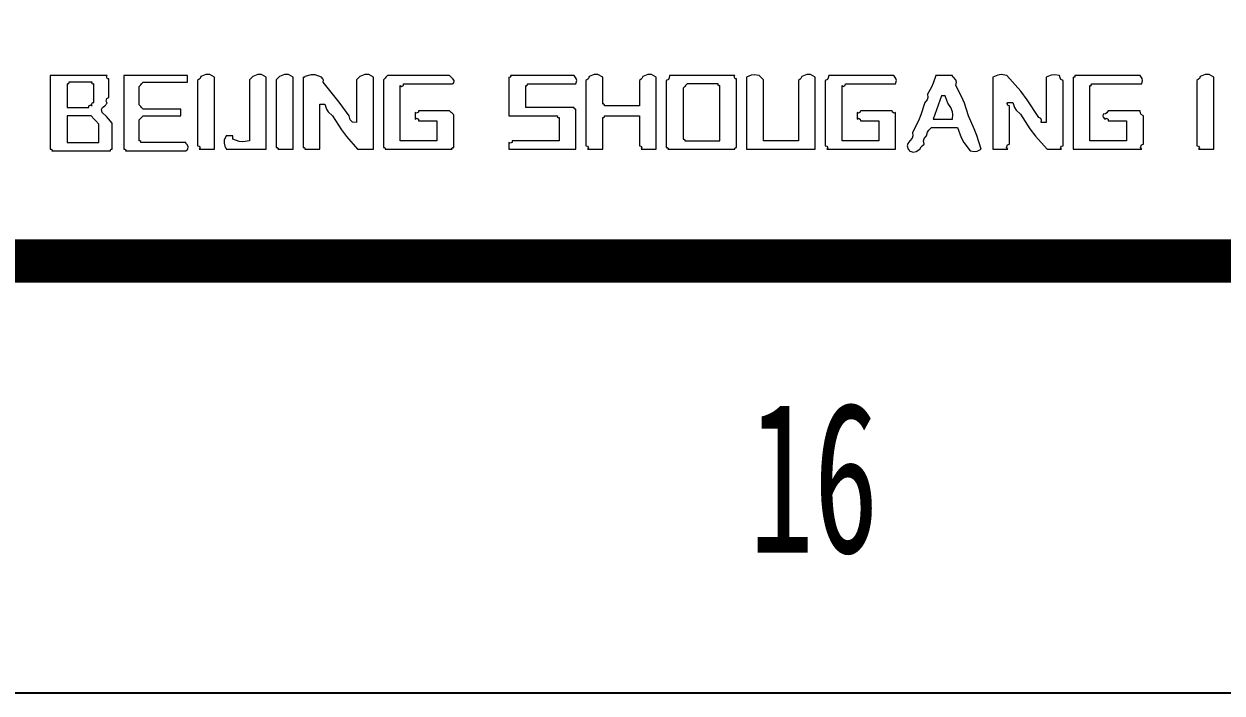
# Model space of a CAD drawing. Header units: millimetres. Extents: x -705761 to 1364679, y -410401 to 446404.
# Drawn here: x -487868 to -485095, y -64146 to -62597 of the extents above; entities that cross this region are included whole.
import ezdxf
from ezdxf.enums import TextEntityAlignment as Align

# ---------------------------------------------------------------- set-up
doc = ezdxf.new("R2010")
doc.units = ezdxf.units.MM
doc.layers.add('TK', color=7, linetype='Continuous')
doc.layers.add('模板-签名-公用', color=3, linetype='Continuous')
doc.layers.add('图框', color=7, linetype='Continuous', lineweight=13)
doc.styles.get("Standard").update_dxf_attribs({"font": 'arial.ttf'})
doc.styles.add('Style-仿宋_GB2312', font='')
doc.styles.add('宋体', font='', dxfattribs={"width": 0.7, "height": 2.5})
doc.styles.add('宋体_1', font='', dxfattribs={"width": 0.7, "height": 2.386364})
doc.styles.get('Style-仿宋_GB2312').set_extended_font_data('仿宋_GB2312')
doc.styles.get('宋体').set_extended_font_data('SimSun')
doc.styles.get('宋体_1').set_extended_font_data('SimSun')

# ---------------------------------------------------------------- blocks, each defined once
blk = doc.blocks.new('BSIET_通用图框_A2+0.5_1')
at = {"layer": '图框', "color": 7, "lineweight": 25}
blk.add_line((-10, 10), (-370, 10), dxfattribs=at)
at = {"layer": '图框', "color": 7, "lineweight": 25, "flags": 128}
blk.add_lwpolyline([(0, 0), (-891, 0), (-891, 420), (0, 420), (0, 0)], close=True, dxfattribs=at)
at = {"layer": '图框', "const_width": 1}
blk.add_lwpolyline([(-866, 410), (-10, 410), (-10, 10), (-866, 10)], close=True, dxfattribs=at)
at = {"layer": 'TK', "lineweight": 25, "style": '宋体', "width": 0.7, "flags": 3}
for tag, p in [('LZHQ_N会签10_T6_H6', (-878.235, 93.875)), ('LZHQ_N会签9_T6_H6', (-878.357, 85.875)), ('LZHQ_N会签8_T6_H6', (-878.235, 77.875)), ('LZHQ_N会签7_T6_H6', (-878.357, 69.875)), ('LZHQ_N会签6_T6_H6', (-878.253, 61.875)), ('LZHQ_N会签5_T6_H6', (-878.253, 53.875)), ('LZHQ_N会签4_T6_H6', (-878.253, 45.875)), ('LZHQ_N会签3_T6_H6', (-878.253, 37.875)), ('LZHQ_N会签2_T6_H6', (-878.253, 29.875)), ('LZHQ_N会签1_T6_H6', (-878.253, 21.875))]:
    blk.add_attdef(tag, text='', height=2.5, dxfattribs=at).set_placement(p, align=Align.MIDDLE)
at = {"layer": '图框', "color": 7, "lineweight": 25, "style": 'Style-仿宋_GB2312', "width": 0.628572}
blk.add_text('16', height=3.5, dxfattribs=at).set_placement((-123.502, 4.998), align=Align.MIDDLE_CENTER)
at = {"layer": '模板-签名-公用', "lineweight": 25, "style": '宋体', "width": 0.7}
blk.add_attdef('LZTQINS', text='', height=2, dxfattribs=at).set_placement((-10, 10), align=Align.MIDDLE)
at = {"layer": '模板-签名-公用', "lineweight": 25, "style": '宋体', "width": 0.7, "flags": 3}
blk.add_attdef('LZFRAME', (-45.909, 7.064), '', height=3, dxfattribs=at)
blk = doc.blocks.new('BSIET_通用_A2(2024)_1')
at = {"color": 7, "linetype": 'Continuous', "lineweight": 0}
for p, q in [((-130.642, 4.292), (-131.169, 4.292)), ((-131.169, 4.292), (-131.169, 3.61)), ((-130.379, 4.292), (-130.642, 4.292)), ((-129.852, 4.292), (-130.379, 4.292)), ((-129.87, 4.263), (-129.852, 4.292)), ((-129.848, 4.218), (-129.87, 4.263)), ((-129.813, 4.215), (-129.848, 4.218)), ((-129.813, 4.044), (-129.813, 4.215)), ((-128.876, 4.292), (-129.464, 4.292)), ((-129.464, 4.292), (-129.464, 3.61)), ((-128.581, 4.292), (-128.876, 4.292)), ((-127.993, 4.292), (-128.581, 4.292)), ((-127.993, 4.23), (-127.993, 4.292)), ((-127.993, 4.199), (-127.993, 4.23)), ((-127.993, 4.137), (-127.993, 4.199)), ((-127.721, 4.206), (-127.76, 4.176)), ((-127.76, 4.176), (-127.76, 3.572)), ((-127.704, 4.228), (-127.721, 4.206)), ((-127.683, 4.273), (-127.704, 4.228)), ((-127.568, 4.32), (-127.683, 4.273)), ((-127.481, 4.315), (-127.568, 4.32)), ((-127.373, 4.253), (-127.481, 4.315)), ((-127.373, 3.587), (-127.373, 4.253)), ((-126.529, 4.226), (-126.56, 4.195)), ((-126.56, 4.195), (-126.56, 3.63)), ((-126.513, 4.242), (-126.529, 4.226)), ((-126.482, 4.273), (-126.513, 4.242)), ((-126.367, 4.32), (-126.482, 4.273)), ((-126.28, 4.315), (-126.367, 4.32)), ((-126.172, 4.253), (-126.28, 4.315)), ((-126.172, 3.587), (-126.172, 4.253)), ((-125.909, 4.226), (-125.94, 4.195)), ((-125.94, 4.195), (-125.94, 3.568)), ((-125.893, 4.242), (-125.909, 4.226)), ((-125.862, 4.273), (-125.893, 4.242)), ((-125.747, 4.32), (-125.862, 4.273)), ((-125.66, 4.315), (-125.747, 4.32)), ((-125.552, 4.253), (-125.66, 4.315)), ((-125.552, 3.587), (-125.552, 4.253)), ((-125.303, 4.251), (-125.32, 4.253)), ((-125.32, 4.253), (-125.32, 3.603)), ((-125.289, 4.258), (-125.303, 4.251)), ((-125.281, 4.273), (-125.289, 4.258)), ((-125.131, 4.312), (-125.281, 4.273)), ((-125.039, 4.307), (-125.131, 4.312)), ((-124.894, 4.253), (-125.039, 4.307)), ((-124.86, 4.218), (-124.894, 4.253)), ((-124.849, 4.186), (-124.86, 4.218)), ((-124.855, 4.137), (-124.849, 4.186)), ((-124.05, 4.226), (-124.081, 4.195)), ((-124.081, 4.195), (-124.081, 3.8)), ((-124.034, 4.242), (-124.05, 4.226)), ((-124.003, 4.273), (-124.034, 4.242)), ((-123.888, 4.32), (-124.003, 4.273)), ((-123.801, 4.315), (-123.888, 4.32)), ((-123.693, 4.253), (-123.801, 4.315)), ((-123.693, 3.587), (-123.693, 4.253)), ((-123.422, 4.234), (-123.461, 4.195)), ((-123.461, 4.195), (-123.461, 3.568)), ((-123.403, 4.253), (-123.422, 4.234)), ((-123.364, 4.292), (-123.403, 4.253)), ((-122.79, 4.292), (-123.364, 4.292)), ((-122.504, 4.292), (-122.79, 4.292)), ((-121.93, 4.292), (-122.504, 4.292)), ((-121.9, 4.261), (-121.93, 4.292)), ((-121.884, 4.246), (-121.9, 4.261)), ((-121.853, 4.215), (-121.884, 4.246)), ((-121.826, 4.176), (-121.853, 4.215)), ((-121.834, 4.126), (-121.826, 4.176)), ((-120.534, 4.25), (-120.556, 4.253)), ((-120.556, 4.253), (-120.556, 3.897)), ((-120.513, 4.271), (-120.534, 4.25)), ((-119.928, 4.292), (-120.517, 4.292)), ((-120.517, 4.292), (-120.513, 4.271)), ((-119.634, 4.292), (-119.928, 4.292)), ((-119.045, 4.292), (-119.634, 4.292)), ((-118.999, 4.228), (-119.045, 4.292)), ((-119.006, 4.098), (-118.988, 4.175)), ((-118.988, 4.175), (-118.999, 4.228)), ((-118.734, 4.206), (-118.774, 4.176)), ((-118.774, 4.176), (-118.774, 3.572)), ((-118.717, 4.228), (-118.734, 4.206)), ((-118.696, 4.273), (-118.717, 4.228)), ((-118.582, 4.32), (-118.696, 4.273)), ((-118.495, 4.315), (-118.582, 4.32)), ((-118.386, 4.253), (-118.495, 4.315)), ((-118.386, 4.006), (-118.386, 4.253)), ((-117.495, 4.206), (-117.534, 4.176)), ((-117.534, 4.176), (-117.534, 3.944)), ((-117.478, 4.228), (-117.495, 4.206)), ((-117.457, 4.273), (-117.478, 4.228)), ((-117.342, 4.32), (-117.457, 4.273)), ((-117.255, 4.315), (-117.342, 4.32)), ((-117.147, 4.253), (-117.255, 4.315)), ((-117.147, 3.587), (-117.147, 4.253)), ((-116.867, 4.205), (-116.914, 4.176)), ((-116.914, 4.176), (-116.914, 3.556)), ((-116.845, 4.237), (-116.867, 4.205)), ((-116.837, 4.292), (-116.845, 4.237)), ((-116.233, 4.292), (-116.837, 4.292)), ((-115.931, 4.292), (-116.233, 4.292)), ((-115.326, 4.292), (-115.931, 4.292)), ((-115.344, 4.263), (-115.326, 4.292)), ((-115.322, 4.218), (-115.344, 4.263)), ((-115.287, 4.215), (-115.322, 4.218)), ((-115.287, 3.579), (-115.287, 4.215)), ((-114.949, 4.303), (-115.055, 4.253)), ((-115.055, 4.253), (-115.055, 3.587)), ((-114.88, 4.312), (-114.949, 4.303)), ((-114.765, 4.292), (-114.88, 4.312)), ((-114.726, 4.253), (-114.765, 4.292)), ((-114.707, 4.234), (-114.726, 4.253)), ((-114.668, 4.195), (-114.707, 4.234)), ((-114.668, 3.63), (-114.668, 4.195)), ((-113.815, 4.206), (-113.855, 4.176)), ((-113.855, 4.176), (-113.855, 3.618)), ((-113.798, 4.228), (-113.815, 4.206)), ((-113.777, 4.273), (-113.798, 4.228)), ((-113.662, 4.32), (-113.777, 4.273)), ((-113.575, 4.315), (-113.662, 4.32)), ((-113.467, 4.253), (-113.575, 4.315)), ((-113.467, 3.587), (-113.467, 4.253)), ((-113.187, 4.205), (-113.235, 4.176)), ((-113.235, 4.176), (-113.235, 3.572)), ((-113.166, 4.237), (-113.187, 4.205)), ((-113.157, 4.292), (-113.166, 4.237)), ((-112.553, 4.292), (-113.157, 4.292)), ((-112.251, 4.292), (-112.553, 4.292)), ((-111.647, 4.292), (-112.251, 4.292)), ((-111.6, 4.228), (-111.647, 4.292)), ((-111.608, 4.098), (-111.59, 4.175)), ((-111.59, 4.175), (-111.6, 4.228)), ((-110.678, 4.292), (-110.738, 4.115)), ((-110.523, 4.292), (-110.678, 4.292)), ((-110.446, 4.292), (-110.523, 4.292)), ((-110.291, 4.292), (-110.446, 4.292)), ((-110.293, 4.275), (-110.291, 4.292)), ((-110.286, 4.262), (-110.293, 4.275)), ((-110.271, 4.253), (-110.286, 4.262)), ((-110.218, 4.193), (-110.271, 4.253)), ((-110.202, 4.14), (-110.218, 4.193)), ((-109.239, 4.305), (-109.361, 4.253)), ((-109.361, 4.253), (-109.361, 3.587)), ((-109.163, 4.314), (-109.239, 4.305)), ((-109.032, 4.292), (-109.163, 4.314)), ((-108.71, 3.928), (-109.032, 4.292)), ((-108.007, 4.304), (-108.122, 4.253)), ((-108.122, 4.253), (-108.122, 3.835)), ((-107.935, 4.312), (-108.007, 4.304)), ((-107.812, 4.292), (-107.935, 4.312)), ((-107.803, 4.237), (-107.812, 4.292)), ((-107.782, 4.205), (-107.803, 4.237)), ((-107.734, 4.176), (-107.782, 4.205)), ((-107.734, 3.572), (-107.734, 4.176)), ((-107.48, 4.25), (-107.502, 4.253)), ((-107.502, 4.253), (-107.502, 3.587)), ((-107.459, 4.271), (-107.48, 4.25)), ((-106.859, 4.292), (-107.463, 4.292)), ((-107.463, 4.292), (-107.459, 4.271)), ((-106.557, 4.292), (-106.859, 4.292)), ((-105.952, 4.292), (-106.557, 4.292)), ((-105.906, 4.228), (-105.952, 4.292)), ((-105.914, 4.098), (-105.896, 4.175)), ((-105.896, 4.175), (-105.906, 4.228)), ((-104.596, 4.206), (-104.636, 4.176)), ((-104.636, 4.176), (-104.636, 3.572)), ((-104.579, 4.228), (-104.596, 4.206)), ((-104.558, 4.273), (-104.579, 4.228)), ((-104.443, 4.32), (-104.558, 4.273)), ((-104.356, 4.315), (-104.443, 4.32)), ((-104.248, 4.253), (-104.356, 4.315)), ((-104.248, 3.587), (-104.248, 4.253)), ((-130.76, 4.095), (-130.782, 4.098)), ((-130.782, 4.098), (-130.782, 3.882)), ((-130.782, 3.882), (-130.782, 3.773)), ((-130.739, 4.116), (-130.76, 4.095)), ((-130.526, 4.137), (-130.743, 4.137)), ((-130.743, 4.137), (-130.739, 4.116)), ((-130.418, 4.137), (-130.526, 4.137)), ((-130.2, 4.137), (-130.418, 4.137)), ((-130.204, 4.116), (-130.2, 4.137)), ((-130.183, 4.095), (-130.204, 4.116)), ((-130.162, 4.098), (-130.183, 4.095)), ((-130.162, 3.928), (-130.162, 4.098)), ((-130.162, 3.843), (-130.162, 3.928)), ((-129.813, 3.959), (-129.813, 4.044)), ((-129.813, 3.789), (-129.813, 3.959)), ((-129.116, 4.04), (-129.077, 4.079)), ((-129.116, 3.87), (-129.116, 4.04)), ((-129.077, 4.079), (-129.058, 4.098)), ((-129.058, 4.098), (-129.019, 4.137)), ((-129.019, 4.137), (-128.609, 4.137)), ((-128.609, 4.137), (-128.403, 4.137)), ((-128.403, 4.137), (-127.993, 4.137)), ((-124.606, 3.835), (-124.855, 4.137)), ((-123.073, 3.549), (-123.073, 4.06)), ((-123.073, 4.06), (-123.044, 4.042)), ((-123.044, 4.042), (-122.999, 4.064)), ((-122.999, 4.064), (-122.996, 4.098)), ((-122.996, 4.098), (-122.547, 4.098)), ((-122.547, 4.098), (-122.322, 4.098)), ((-122.322, 4.098), (-121.872, 4.098)), ((-121.872, 4.098), (-121.834, 4.126)), ((-120.556, 3.897), (-120.556, 3.719)), ((-120.168, 3.858), (-120.168, 4.06)), ((-120.168, 4.06), (-120.147, 4.056)), ((-120.147, 4.056), (-120.126, 4.077)), ((-120.126, 4.077), (-120.129, 4.098)), ((-120.129, 4.098), (-119.68, 4.098)), ((-119.68, 4.098), (-119.456, 4.098)), ((-119.456, 4.098), (-119.006, 4.098)), ((-118.386, 3.882), (-118.386, 4.006)), ((-118.386, 3.634), (-118.386, 3.882)), ((-117.534, 3.944), (-117.534, 3.827)), ((-116.489, 4.04), (-116.527, 4.002)), ((-116.527, 4.002), (-116.527, 3.529)), ((-116.469, 4.06), (-116.489, 4.04)), ((-116.43, 4.098), (-116.469, 4.06)), ((-116.144, 4.098), (-116.43, 4.098)), ((-116.001, 4.098), (-116.144, 4.098)), ((-115.714, 4.098), (-116.001, 4.098)), ((-115.717, 4.077), (-115.714, 4.098)), ((-115.696, 4.056), (-115.717, 4.077)), ((-115.675, 4.06), (-115.696, 4.056)), ((-115.675, 3.549), (-115.675, 4.06)), ((-112.847, 3.549), (-112.847, 4.06)), ((-112.847, 4.06), (-112.818, 4.042)), ((-112.818, 4.042), (-112.774, 4.064)), ((-112.774, 4.064), (-112.77, 4.098)), ((-112.77, 4.098), (-112.305, 4.098)), ((-112.305, 4.098), (-112.073, 4.098)), ((-112.073, 4.098), (-111.608, 4.098)), ((-110.777, 4.027), (-110.872, 3.866)), ((-110.738, 4.115), (-110.777, 4.027)), ((-110.213, 4.06), (-110.202, 4.14)), ((-110.073, 3.792), (-110.213, 4.06)), ((-108.561, 3.732), (-108.71, 3.928)), ((-107.115, 3.549), (-107.115, 4.06)), ((-107.115, 4.06), (-107.093, 4.056)), ((-107.093, 4.056), (-107.072, 4.077)), ((-107.072, 4.077), (-107.076, 4.098)), ((-107.076, 4.098), (-106.611, 4.098)), ((-106.611, 4.098), (-106.379, 4.098)), ((-106.379, 4.098), (-105.914, 4.098)), ((-131.169, 3.61), (-131.169, 3.27)), ((-130.782, 3.773), (-130.782, 3.556)), ((-130.274, 3.591), (-130.23, 3.613)), ((-130.23, 3.613), (-130.2, 3.595)), ((-130.218, 3.625), (-130.196, 3.669)), ((-130.2, 3.595), (-130.218, 3.625)), ((-130.196, 3.669), (-130.162, 3.673)), ((-130.162, 3.673), (-130.162, 3.843)), ((-129.91, 3.595), (-129.887, 3.618)), ((-129.887, 3.618), (-129.875, 3.63)), ((-129.878, 3.703), (-129.862, 3.76)), ((-129.852, 3.653), (-129.878, 3.703)), ((-129.875, 3.63), (-129.852, 3.653)), ((-129.862, 3.76), (-129.813, 3.789)), ((-129.464, 3.61), (-129.464, 3.27)), ((-129.116, 3.785), (-129.116, 3.87)), ((-129.116, 3.614), (-129.116, 3.785)), ((-129.077, 3.576), (-129.116, 3.614)), ((-126.56, 3.63), (-126.56, 3.347)), ((-124.933, 3.215), (-124.933, 3.634)), ((-124.933, 3.634), (-124.886, 3.634)), ((-124.886, 3.634), (-124.863, 3.634)), ((-124.863, 3.634), (-124.817, 3.634)), ((-124.817, 3.634), (-124.774, 3.512)), ((-124.485, 3.679), (-124.606, 3.835)), ((-124.255, 3.362), (-124.485, 3.679)), ((-124.081, 3.8), (-124.081, 3.603)), ((-120.556, 3.719), (-120.556, 3.362)), ((-120.168, 3.758), (-120.168, 3.858)), ((-120.168, 3.556), (-120.168, 3.758)), ((-118.365, 3.637), (-118.386, 3.634)), ((-118.344, 3.617), (-118.365, 3.637)), ((-118.348, 3.595), (-118.344, 3.617)), ((-117.534, 3.827), (-117.534, 3.595)), ((-114.668, 3.347), (-114.668, 3.63)), ((-113.855, 3.618), (-113.855, 3.339)), ((-110.93, 3.673), (-111.021, 3.384)), ((-110.877, 3.733), (-110.93, 3.673)), ((-110.861, 3.786), (-110.877, 3.733)), ((-110.872, 3.866), (-110.861, 3.786)), ((-110.62, 3.61), (-110.659, 3.502)), ((-110.543, 3.827), (-110.62, 3.61)), ((-110.512, 3.827), (-110.543, 3.827)), ((-110.496, 3.827), (-110.512, 3.827)), ((-110.465, 3.827), (-110.496, 3.827)), ((-110.424, 3.713), (-110.465, 3.827)), ((-110.396, 3.657), (-110.424, 3.713)), ((-110.329, 3.556), (-110.396, 3.657)), ((-110.014, 3.651), (-110.073, 3.792)), ((-109.923, 3.362), (-110.014, 3.651)), ((-109.03, 3.643), (-109.013, 3.673)), ((-109.008, 3.598), (-109.03, 3.643)), ((-109.013, 3.673), (-108.966, 3.673)), ((-108.966, 3.673), (-108.943, 3.673)), ((-108.943, 3.673), (-108.897, 3.673)), ((-108.897, 3.673), (-108.854, 3.55)), ((-108.296, 3.324), (-108.561, 3.732)), ((-108.122, 3.835), (-108.122, 3.626)), ((-108.122, 3.626), (-108.122, 3.207)), ((-130.782, 3.556), (-130.58, 3.556)), ((-130.557, 3.362), (-130.782, 3.362)), ((-130.782, 3.362), (-130.782, 3.115)), ((-130.58, 3.556), (-130.479, 3.556)), ((-130.445, 3.362), (-130.557, 3.362)), ((-130.479, 3.556), (-130.278, 3.556)), ((-130.22, 3.362), (-130.445, 3.362)), ((-130.278, 3.556), (-130.274, 3.591)), ((-130.151, 3.285), (-130.22, 3.362)), ((-129.984, 3.504), (-129.964, 3.557)), ((-129.968, 3.44), (-129.984, 3.504)), ((-129.871, 3.344), (-129.968, 3.44)), ((-129.964, 3.557), (-129.91, 3.595)), ((-129.824, 3.293), (-129.871, 3.344)), ((-129.058, 3.556), (-129.077, 3.576)), ((-129.019, 3.517), (-129.058, 3.556)), ((-129.058, 3.324), (-129.019, 3.362)), ((-128.67, 3.517), (-129.019, 3.517)), ((-129.019, 3.362), (-128.67, 3.362)), ((-128.496, 3.517), (-128.67, 3.517)), ((-128.67, 3.362), (-128.496, 3.362)), ((-128.148, 3.517), (-128.496, 3.517)), ((-128.496, 3.362), (-128.148, 3.362)), ((-128.148, 3.455), (-128.148, 3.517)), ((-128.148, 3.425), (-128.148, 3.455)), ((-128.148, 3.362), (-128.148, 3.425)), ((-127.76, 3.572), (-127.76, 3.27)), ((-127.373, 3.254), (-127.373, 3.587)), ((-126.56, 3.347), (-126.56, 2.782)), ((-126.172, 3.254), (-126.172, 3.587)), ((-125.94, 3.568), (-125.94, 3.254)), ((-125.552, 3.254), (-125.552, 3.587)), ((-125.32, 3.603), (-125.32, 3.277)), ((-124.774, 3.512), (-124.736, 3.451)), ((-124.736, 3.451), (-124.642, 3.362)), ((-124.642, 3.362), (-124.428, 3.04)), ((-124.233, 3.272), (-124.255, 3.362)), ((-124.081, 3.603), (-124.081, 3.207)), ((-123.693, 3.254), (-123.693, 3.587)), ((-123.461, 3.568), (-123.461, 3.254)), ((-123.073, 3.293), (-123.073, 3.549)), ((-122.695, 3.422), (-122.724, 3.44)), ((-122.724, 3.44), (-122.724, 3.378)), ((-122.724, 3.378), (-122.724, 3.347)), ((-122.724, 3.347), (-122.724, 3.285)), ((-122.651, 3.444), (-122.695, 3.422)), ((-122.647, 3.479), (-122.651, 3.444)), ((-122.36, 3.479), (-122.647, 3.479)), ((-122.217, 3.479), (-122.36, 3.479)), ((-121.93, 3.479), (-122.217, 3.479)), ((-121.892, 3.44), (-121.93, 3.479)), ((-121.872, 3.421), (-121.892, 3.44)), ((-121.834, 3.382), (-121.872, 3.421)), ((-121.834, 3.08), (-121.834, 3.382)), ((-120.556, 3.362), (-120.106, 3.362)), ((-119.719, 3.556), (-120.168, 3.556)), ((-120.106, 3.362), (-119.881, 3.362)), ((-119.881, 3.362), (-119.432, 3.362)), ((-119.494, 3.556), (-119.719, 3.556)), ((-119.045, 3.556), (-119.494, 3.556)), ((-119.432, 3.362), (-119.436, 3.341)), ((-119.436, 3.341), (-119.415, 3.32)), ((-119.049, 3.534), (-119.045, 3.556)), ((-119.028, 3.514), (-119.049, 3.534)), ((-119.006, 3.517), (-119.028, 3.514)), ((-119.006, 3.146), (-119.006, 3.517)), ((-118.774, 3.572), (-118.774, 3.27)), ((-118.365, 3.32), (-118.344, 3.341)), ((-118.022, 3.595), (-118.348, 3.595)), ((-118.344, 3.341), (-118.348, 3.362)), ((-118.348, 3.362), (-118.022, 3.362)), ((-117.86, 3.595), (-118.022, 3.595)), ((-118.022, 3.362), (-117.86, 3.362)), ((-117.534, 3.595), (-117.86, 3.595)), ((-117.86, 3.362), (-117.534, 3.362)), ((-117.534, 3.362), (-117.534, 3.083)), ((-117.147, 3.254), (-117.147, 3.587)), ((-116.914, 3.556), (-116.914, 3.246)), ((-116.527, 3.529), (-116.527, 3.293)), ((-115.675, 3.293), (-115.675, 3.549)), ((-115.287, 3.262), (-115.287, 3.579)), ((-115.055, 3.587), (-115.055, 3.254)), ((-114.668, 2.782), (-114.668, 3.347)), ((-113.855, 3.339), (-113.855, 2.782)), ((-113.467, 3.254), (-113.467, 3.587)), ((-113.235, 3.572), (-113.235, 3.27)), ((-112.847, 3.293), (-112.847, 3.549)), ((-112.469, 3.422), (-112.499, 3.44)), ((-112.499, 3.44), (-112.499, 3.378)), ((-112.499, 3.378), (-112.499, 3.347)), ((-112.499, 3.347), (-112.499, 3.285)), ((-112.425, 3.444), (-112.469, 3.422)), ((-112.421, 3.479), (-112.425, 3.444)), ((-112.127, 3.479), (-112.421, 3.479)), ((-111.98, 3.479), (-112.127, 3.479)), ((-111.685, 3.479), (-111.98, 3.479)), ((-111.682, 3.444), (-111.685, 3.479)), ((-111.638, 3.422), (-111.682, 3.444)), ((-111.608, 3.44), (-111.638, 3.422)), ((-111.608, 3.099), (-111.608, 3.44)), ((-111.021, 3.384), (-111.08, 3.243)), ((-110.659, 3.502), (-110.736, 3.285)), ((-110.295, 3.452), (-110.329, 3.556)), ((-110.286, 3.394), (-110.295, 3.452)), ((-110.291, 3.285), (-110.286, 3.394)), ((-109.787, 3.061), (-109.923, 3.362)), ((-109.361, 3.587), (-109.361, 3.254)), ((-108.974, 3.595), (-109.008, 3.598)), ((-108.974, 3.238), (-108.974, 3.595)), ((-108.854, 3.55), (-108.816, 3.49)), ((-108.816, 3.49), (-108.722, 3.401)), ((-108.722, 3.401), (-108.5, 3.058)), ((-107.734, 3.27), (-107.734, 3.572)), ((-107.502, 3.587), (-107.502, 3.254)), ((-107.115, 3.293), (-107.115, 3.549)), ((-106.805, 3.401), (-106.81, 3.352)), ((-106.81, 3.352), (-106.799, 3.321)), ((-106.75, 3.41), (-106.805, 3.401)), ((-106.718, 3.431), (-106.75, 3.41)), ((-106.688, 3.479), (-106.718, 3.431)), ((-106.394, 3.479), (-106.688, 3.479)), ((-106.247, 3.479), (-106.394, 3.479)), ((-105.952, 3.479), (-106.247, 3.479)), ((-105.944, 3.424), (-105.952, 3.479)), ((-105.923, 3.392), (-105.944, 3.424)), ((-105.875, 3.362), (-105.923, 3.392)), ((-105.875, 3.099), (-105.875, 3.362)), ((-104.636, 3.572), (-104.636, 3.27)), ((-104.248, 3.254), (-104.248, 3.587)), ((-131.169, 3.27), (-131.169, 2.588)), ((-130.782, 3.115), (-130.782, 2.991)), ((-130.116, 3.246), (-130.151, 3.285)), ((-130.046, 3.169), (-130.116, 3.246)), ((-130.046, 2.998), (-130.046, 3.169)), ((-129.736, 3.188), (-129.824, 3.293)), ((-129.736, 2.948), (-129.736, 3.188)), ((-129.464, 3.27), (-129.464, 2.588)), ((-129.116, 3.266), (-129.077, 3.304)), ((-129.116, 3.072), (-129.116, 3.266)), ((-129.116, 2.975), (-129.116, 3.072)), ((-129.077, 3.304), (-129.058, 3.324)), ((-127.76, 3.27), (-127.76, 2.665)), ((-127.373, 2.588), (-127.373, 3.254)), ((-126.172, 2.588), (-126.172, 3.254)), ((-125.94, 3.254), (-125.94, 2.627)), ((-125.552, 2.588), (-125.552, 3.254)), ((-125.32, 3.277), (-125.32, 2.627)), ((-124.933, 3.006), (-124.933, 3.215)), ((-124.173, 3.218), (-124.233, 3.272)), ((-124.081, 3.207), (-124.173, 3.218)), ((-123.693, 2.588), (-123.693, 3.254)), ((-123.461, 3.254), (-123.461, 2.627)), ((-123.073, 2.782), (-123.073, 3.293)), ((-122.724, 3.285), (-122.695, 3.303)), ((-122.695, 3.303), (-122.651, 3.281)), ((-122.651, 3.281), (-122.647, 3.246)), ((-122.647, 3.246), (-122.477, 3.246)), ((-122.477, 3.246), (-122.392, 3.246)), ((-122.392, 3.246), (-122.221, 3.246)), ((-122.221, 3.246), (-122.221, 3.061)), ((-122.221, 3.061), (-122.221, 2.967)), ((-121.834, 2.929), (-121.834, 3.08)), ((-119.415, 3.32), (-119.393, 3.324)), ((-119.393, 3.324), (-119.393, 3.107)), ((-119.393, 3.107), (-119.393, 2.998)), ((-119.006, 2.959), (-119.006, 3.146)), ((-118.774, 3.27), (-118.774, 2.665)), ((-118.386, 3.029), (-118.386, 3.324)), ((-118.386, 3.324), (-118.365, 3.32)), ((-117.534, 3.083), (-117.534, 2.944)), ((-117.147, 2.588), (-117.147, 3.254)), ((-116.914, 3.246), (-116.914, 2.627)), ((-116.527, 3.293), (-116.527, 2.82)), ((-115.675, 2.782), (-115.675, 3.293)), ((-115.287, 2.627), (-115.287, 3.262)), ((-115.055, 3.254), (-115.055, 2.588)), ((-113.467, 2.588), (-113.467, 3.254)), ((-113.235, 3.27), (-113.235, 2.665)), ((-112.847, 2.782), (-112.847, 3.293)), ((-112.499, 3.285), (-112.469, 3.303)), ((-112.469, 3.303), (-112.425, 3.281)), ((-112.425, 3.281), (-112.421, 3.246)), ((-112.421, 3.246), (-112.251, 3.246)), ((-112.251, 3.246), (-112.165, 3.246)), ((-112.165, 3.246), (-111.995, 3.246)), ((-111.995, 3.246), (-111.995, 3.061)), ((-111.995, 3.061), (-111.995, 2.967)), ((-111.608, 2.929), (-111.608, 3.099)), ((-111.08, 3.243), (-111.22, 2.975)), ((-110.843, 3.031), (-110.775, 3.091)), ((-110.775, 3.091), (-110.535, 3.091)), ((-110.736, 3.285), (-110.558, 3.285)), ((-110.558, 3.285), (-110.469, 3.285)), ((-110.535, 3.091), (-110.415, 3.091)), ((-110.469, 3.285), (-110.291, 3.285)), ((-110.415, 3.091), (-110.174, 3.091)), ((-110.174, 3.091), (-110.092, 2.859)), ((-109.729, 2.904), (-109.787, 3.061)), ((-109.361, 3.254), (-109.361, 2.588)), ((-108.974, 3.061), (-108.974, 3.238)), ((-108.974, 2.704), (-108.974, 3.061)), ((-108.5, 3.058), (-108.374, 2.893)), ((-108.25, 3.3), (-108.296, 3.324)), ((-108.229, 3.259), (-108.25, 3.3)), ((-108.238, 3.207), (-108.229, 3.259)), ((-108.191, 3.207), (-108.238, 3.207)), ((-108.168, 3.207), (-108.191, 3.207)), ((-108.122, 3.207), (-108.168, 3.207)), ((-107.734, 2.665), (-107.734, 3.27)), ((-107.502, 3.254), (-107.502, 2.588)), ((-107.115, 2.782), (-107.115, 3.293)), ((-106.799, 3.321), (-106.766, 3.285)), ((-106.766, 3.285), (-106.736, 3.303)), ((-106.736, 3.303), (-106.692, 3.281)), ((-106.692, 3.281), (-106.688, 3.246)), ((-106.688, 3.246), (-106.518, 3.246)), ((-106.518, 3.246), (-106.433, 3.246)), ((-106.433, 3.246), (-106.262, 3.246)), ((-106.262, 3.246), (-106.262, 3.061)), ((-106.262, 3.061), (-106.262, 2.967)), ((-105.875, 2.967), (-105.875, 3.099)), ((-104.636, 3.27), (-104.636, 2.665)), ((-104.248, 2.588), (-104.248, 3.254)), ((-130.782, 2.991), (-130.782, 2.743)), ((-130.046, 2.913), (-130.046, 2.998)), ((-130.046, 2.743), (-130.046, 2.913)), ((-129.736, 2.828), (-129.736, 2.948)), ((-129.736, 2.588), (-129.736, 2.828)), ((-129.116, 2.782), (-129.116, 2.975)), ((-129.094, 2.785), (-129.116, 2.782)), ((-129.073, 2.764), (-129.094, 2.785)), ((-127.144, 2.798), (-127.148, 2.732)), ((-127.102, 2.898), (-127.144, 2.798)), ((-127.04, 2.898), (-127.102, 2.898)), ((-127.009, 2.898), (-127.04, 2.898)), ((-126.947, 2.898), (-127.009, 2.898)), ((-126.947, 2.867), (-126.947, 2.898)), ((-126.947, 2.851), (-126.947, 2.867)), ((-126.947, 2.82), (-126.947, 2.851)), ((-126.8, 2.768), (-126.947, 2.82)), ((-126.56, 2.782), (-126.714, 2.759)), ((-124.933, 2.588), (-124.933, 3.006)), ((-124.428, 3.04), (-124.311, 2.884)), ((-124.311, 2.884), (-124.061, 2.588)), ((-122.732, 2.782), (-123.073, 2.782)), ((-122.562, 2.782), (-122.732, 2.782)), ((-122.221, 2.782), (-122.562, 2.782)), ((-122.221, 2.967), (-122.221, 2.782)), ((-121.834, 2.627), (-121.834, 2.929)), ((-120.478, 2.782), (-120.482, 2.747)), ((-120.044, 2.782), (-120.478, 2.782)), ((-119.827, 2.782), (-120.044, 2.782)), ((-119.393, 2.782), (-119.827, 2.782)), ((-119.393, 2.998), (-119.393, 2.782)), ((-119.006, 2.588), (-119.006, 2.959)), ((-118.386, 2.882), (-118.386, 3.029)), ((-118.386, 2.588), (-118.386, 2.882)), ((-117.534, 2.944), (-117.534, 2.665)), ((-116.527, 2.82), (-116.505, 2.824)), ((-116.505, 2.824), (-116.485, 2.803)), ((-116.485, 2.803), (-116.489, 2.782)), ((-116.489, 2.782), (-116.163, 2.782)), ((-116.163, 2.782), (-116.001, 2.782)), ((-116.001, 2.782), (-115.675, 2.782)), ((-114.343, 2.782), (-114.668, 2.782)), ((-114.18, 2.782), (-114.343, 2.782)), ((-113.855, 2.782), (-114.18, 2.782)), ((-112.507, 2.782), (-112.847, 2.782)), ((-112.336, 2.782), (-112.507, 2.782)), ((-111.995, 2.782), (-112.336, 2.782)), ((-111.995, 2.967), (-111.995, 2.782)), ((-111.608, 2.588), (-111.608, 2.929)), ((-111.279, 2.782), (-111.326, 2.718)), ((-111.225, 2.842), (-111.279, 2.782)), ((-111.209, 2.895), (-111.225, 2.842)), ((-111.22, 2.975), (-111.209, 2.895)), ((-110.96, 2.784), (-110.945, 2.837)), ((-110.949, 2.704), (-110.96, 2.784)), ((-110.945, 2.837), (-110.891, 2.898)), ((-110.891, 2.898), (-110.87, 2.986)), ((-110.87, 2.986), (-110.843, 3.031)), ((-110.092, 2.859), (-110.032, 2.746)), ((-109.632, 2.588), (-109.729, 2.904)), ((-108.374, 2.893), (-108.103, 2.588)), ((-106.774, 2.782), (-107.115, 2.782)), ((-106.603, 2.782), (-106.774, 2.782)), ((-106.262, 2.782), (-106.603, 2.782)), ((-106.262, 2.967), (-106.262, 2.782)), ((-105.875, 2.704), (-105.875, 2.967)), ((-131.169, 2.588), (-131.147, 2.591)), ((-131.147, 2.591), (-131.127, 2.571)), ((-131.127, 2.571), (-131.13, 2.549)), ((-131.13, 2.549), (-130.588, 2.549)), ((-130.782, 2.743), (-130.487, 2.743)), ((-130.588, 2.549), (-130.317, 2.549)), ((-130.487, 2.743), (-130.34, 2.743)), ((-130.34, 2.743), (-130.046, 2.743)), ((-130.317, 2.549), (-129.775, 2.549)), ((-129.778, 2.571), (-129.757, 2.591)), ((-129.775, 2.549), (-129.778, 2.571)), ((-129.757, 2.591), (-129.736, 2.588)), ((-129.464, 2.588), (-129.443, 2.591)), ((-129.443, 2.591), (-129.422, 2.571)), ((-129.422, 2.571), (-129.426, 2.549)), ((-129.426, 2.549), (-128.868, 2.549)), ((-129.077, 2.743), (-129.073, 2.764)), ((-128.659, 2.743), (-129.077, 2.743)), ((-128.868, 2.549), (-128.589, 2.549)), ((-128.45, 2.743), (-128.659, 2.743)), ((-128.589, 2.549), (-128.031, 2.549)), ((-128.031, 2.743), (-128.45, 2.743)), ((-128.034, 2.726), (-128.031, 2.743)), ((-128.027, 2.713), (-128.034, 2.726)), ((-128.031, 2.549), (-127.983, 2.589)), ((-128.012, 2.704), (-128.027, 2.713)), ((-127.976, 2.653), (-128.012, 2.704)), ((-127.983, 2.589), (-127.976, 2.653)), ((-127.76, 2.665), (-127.726, 2.662)), ((-127.726, 2.662), (-127.704, 2.618)), ((-127.704, 2.618), (-127.721, 2.588)), ((-127.721, 2.588), (-127.582, 2.588)), ((-127.582, 2.588), (-127.512, 2.588)), ((-127.512, 2.588), (-127.373, 2.588)), ((-127.148, 2.732), (-127.121, 2.627)), ((-127.121, 2.627), (-127.106, 2.618)), ((-127.106, 2.618), (-127.099, 2.605)), ((-127.099, 2.605), (-127.102, 2.588)), ((-127.102, 2.588), (-126.73, 2.588)), ((-126.714, 2.759), (-126.8, 2.768)), ((-126.73, 2.588), (-126.544, 2.588)), ((-126.544, 2.588), (-126.172, 2.588)), ((-125.94, 2.627), (-125.918, 2.63)), ((-125.918, 2.63), (-125.897, 2.61)), ((-125.897, 2.61), (-125.901, 2.588)), ((-125.901, 2.588), (-125.761, 2.588)), ((-125.761, 2.588), (-125.692, 2.588)), ((-125.692, 2.588), (-125.552, 2.588)), ((-125.32, 2.627), (-125.298, 2.63)), ((-125.298, 2.63), (-125.278, 2.61)), ((-125.278, 2.61), (-125.281, 2.588)), ((-125.281, 2.588), (-125.142, 2.588)), ((-125.142, 2.588), (-125.072, 2.588)), ((-125.072, 2.588), (-124.933, 2.588)), ((-124.061, 2.588), (-123.914, 2.588)), ((-123.914, 2.588), (-123.84, 2.588)), ((-123.84, 2.588), (-123.693, 2.588)), ((-123.461, 2.627), (-123.439, 2.63)), ((-123.439, 2.63), (-123.418, 2.61)), ((-123.418, 2.61), (-123.422, 2.588)), ((-123.422, 2.588), (-122.802, 2.588)), ((-122.802, 2.588), (-122.492, 2.588)), ((-122.492, 2.588), (-121.872, 2.588)), ((-121.876, 2.61), (-121.855, 2.63)), ((-121.872, 2.588), (-121.876, 2.61)), ((-121.855, 2.63), (-121.834, 2.627)), ((-120.526, 2.725), (-120.556, 2.743)), ((-120.556, 2.743), (-120.556, 2.681)), ((-120.556, 2.681), (-120.556, 2.65)), ((-120.556, 2.65), (-120.556, 2.588)), ((-120.556, 2.588), (-119.936, 2.588)), ((-120.482, 2.747), (-120.526, 2.725)), ((-119.936, 2.588), (-119.626, 2.588)), ((-119.626, 2.588), (-119.006, 2.588)), ((-118.774, 2.665), (-118.739, 2.662)), ((-118.739, 2.662), (-118.717, 2.618)), ((-118.717, 2.618), (-118.735, 2.588)), ((-118.735, 2.588), (-118.596, 2.588)), ((-118.596, 2.588), (-118.526, 2.588)), ((-118.526, 2.588), (-118.386, 2.588)), ((-117.534, 2.665), (-117.5, 2.662)), ((-117.5, 2.662), (-117.478, 2.618)), ((-117.478, 2.618), (-117.496, 2.588)), ((-117.496, 2.588), (-117.356, 2.588)), ((-117.356, 2.588), (-117.286, 2.588)), ((-117.286, 2.588), (-117.147, 2.588)), ((-116.914, 2.627), (-116.893, 2.63)), ((-116.893, 2.63), (-116.872, 2.61)), ((-116.872, 2.61), (-116.876, 2.588)), ((-116.876, 2.588), (-116.256, 2.588)), ((-116.256, 2.588), (-115.946, 2.588)), ((-115.946, 2.588), (-115.326, 2.588)), ((-115.33, 2.61), (-115.309, 2.63)), ((-115.326, 2.588), (-115.33, 2.61)), ((-115.309, 2.63), (-115.287, 2.627)), ((-115.055, 2.588), (-114.42, 2.588)), ((-114.42, 2.588), (-114.102, 2.588)), ((-114.102, 2.588), (-113.467, 2.588)), ((-113.235, 2.665), (-113.2, 2.662)), ((-113.2, 2.662), (-113.178, 2.618)), ((-113.178, 2.618), (-113.196, 2.588)), ((-113.196, 2.588), (-112.561, 2.588)), ((-112.561, 2.588), (-112.243, 2.588)), ((-112.243, 2.588), (-111.608, 2.588)), ((-111.326, 2.718), (-111.337, 2.664)), ((-111.337, 2.664), (-111.317, 2.588)), ((-111.317, 2.588), (-111.302, 2.579)), ((-111.302, 2.579), (-111.295, 2.566)), ((-111.295, 2.566), (-111.298, 2.549)), ((-111.298, 2.549), (-111.2, 2.521)), ((-111.2, 2.521), (-111.131, 2.532)), ((-111.131, 2.532), (-111.046, 2.588)), ((-111.046, 2.588), (-111.018, 2.641)), ((-111.018, 2.641), (-110.997, 2.667)), ((-110.997, 2.667), (-110.949, 2.704)), ((-110.032, 2.746), (-109.884, 2.549)), ((-109.884, 2.549), (-109.783, 2.533)), ((-109.783, 2.533), (-109.723, 2.542)), ((-109.723, 2.542), (-109.632, 2.588)), ((-109.361, 2.588), (-109.222, 2.588)), ((-109.222, 2.588), (-109.152, 2.588)), ((-109.152, 2.588), (-109.013, 2.588)), ((-109.039, 2.629), (-109.02, 2.687)), ((-109.013, 2.588), (-109.039, 2.629)), ((-109.02, 2.687), (-108.974, 2.704)), ((-108.103, 2.588), (-107.971, 2.588)), ((-107.971, 2.588), (-107.905, 2.588)), ((-107.905, 2.588), (-107.773, 2.588)), ((-107.791, 2.618), (-107.769, 2.662)), ((-107.773, 2.588), (-107.791, 2.618)), ((-107.769, 2.662), (-107.734, 2.665)), ((-107.502, 2.588), (-106.867, 2.588)), ((-106.867, 2.588), (-106.549, 2.588)), ((-106.549, 2.588), (-105.914, 2.588)), ((-105.94, 2.629), (-105.921, 2.687)), ((-105.914, 2.588), (-105.94, 2.629)), ((-105.921, 2.687), (-105.875, 2.704)), ((-104.636, 2.665), (-104.601, 2.662)), ((-104.601, 2.662), (-104.579, 2.618)), ((-104.579, 2.618), (-104.597, 2.588)), ((-104.597, 2.588), (-104.457, 2.588)), ((-104.457, 2.588), (-104.388, 2.588)), ((-104.388, 2.588), (-104.248, 2.588))]:
    blk.add_line(p, q, dxfattribs=at)
at = {"layer": '图框', "const_width": 1}
blk.add_lwpolyline([(-406, 56), (0, 56), (0, 0), (-406, 0)], close=True, dxfattribs=at)
at = {"layer": '图框', "color": 7, "lineweight": 25, "style": 'Style-仿宋_GB2312', "width": 0.7}
for tag, height, p in [('质量', 3, (-191, 52.5)), ('材料', 3, (-191.292, 45.711)), ('比例', 3, (-191.218, 38.432)), ('总页数', 4, (-19.517, 35.142)), ('页码', 4, (-38.162, 35.008)), ('版本号', 2.5, (-6.095, 34.916)), ('出图日期', 3, (-191.218, 31.432)), ('专业', 3, (-190.774, 24.646)), ('图号', 4, (-24, 21)), ('设计阶段', 3, (-235.288, 17.582)), ('件号', 3, (-191.087, 17.308)), ('装配图号', 3, (-235.299, 10.794)), ('项目编号', 3, (-191.087, 10.308))]:
    blk.add_attdef(tag, text='', height=height, dxfattribs=at).set_placement(p, align=Align.MIDDLE)
at = {"layer": '图框', "lineweight": 25, "style": '宋体_1', "width": 0.7, "flags": 3}
for tag, height, p in [('N审定_T5', 2.5, (-245.932, 52.29)), ('N审核_T5', 2.5, (-245.932, 45.29)), ('LZCO_NCB-W67-H36-D10_T7', 3, (-366.076, 39.582)), ('N校对_T5', 2.5, (-245.932, 38.29)), ('N设计_T5', 2.5, (-245.932, 31.29)), ('N制图_T5', 2.5, (-245.932, 24.29))]:
    blk.add_attdef(tag, text='', height=height, dxfattribs=at).set_placement(p, align=Align.MIDDLE_CENTER)
for tag, p in [('N审定_T6_H12_MV0.5_W15', (-226.906, 51.507)), ('N审核_T6_H12_MV0.5_W15', (-226.906, 44.507)), ('N校对_T6_H12_MV0.5_W15', (-226.906, 37.507)), ('N设计_T6_H12_MV0.5_W15', (-226.906, 30.507)), ('N制图_T6_H12_MV0.5_W15', (-226.906, 23.507))]:
    blk.add_attdef(tag, text='', height=1.5, dxfattribs=at).set_placement(p, align=Align.CENTER)
at = {"layer": '图框', "color": 7, "lineweight": 25, "width": 0.7, "flags": 104}
for tag, p in [('项目名称', (-79.178, 49.101)), ('子项', (-111.074, 34.832)), ('图名', (-111, 21))]:
    blk.add_attdef(tag, text='', height=4, dxfattribs=at).set_placement(p, align=Align.MIDDLE_CENTER)
at = {"layer": '图框', "style": '宋体_1', "width": 0.7, "flags": 3}
blk.add_attdef('LZCO_NYLGD-W67-H36-D10_T7', text='', height=3, dxfattribs=at).set_placement((-459.689, 32.874), align=Align.MIDDLE_CENTER)
at = {"layer": '图框', "lineweight": 25, "style": '宋体', "width": 0.7, "flags": 3}
blk.add_attdef('LZBARCODE_T1', text='', height=3, dxfattribs=at).set_placement((-380.287, 3.027), align=Align.BOTTOM_RIGHT)

msp = doc.modelspace()

# ---------------------------------------------------------------- block references
at = {"layer": '图框', "lineweight": 40, "xscale": 100, "yscale": 100, "zscale": 100}
for name, p in [('BSIET_通用图框_A2+0.5_1', (-473689.82, -64145.78)), ('BSIET_通用_A2(2024)_1', (-474689.82, -63145.78))]:
    msp.add_blockref(name, p, dxfattribs=at)

doc.saveas('drawing.dxf')
